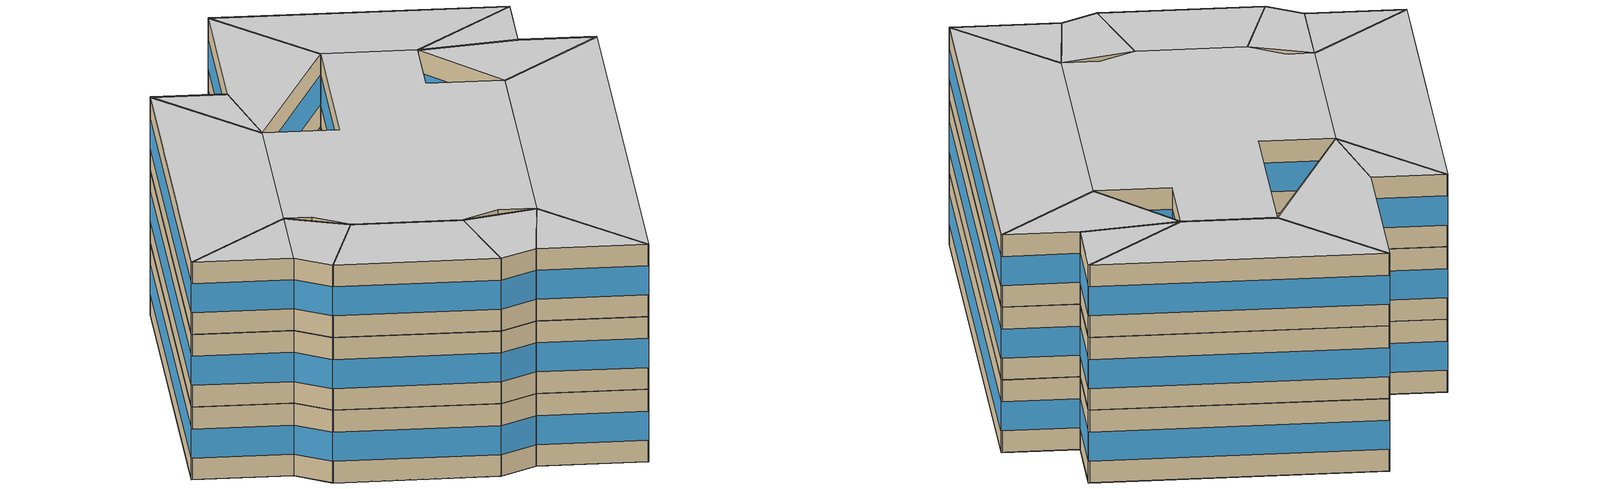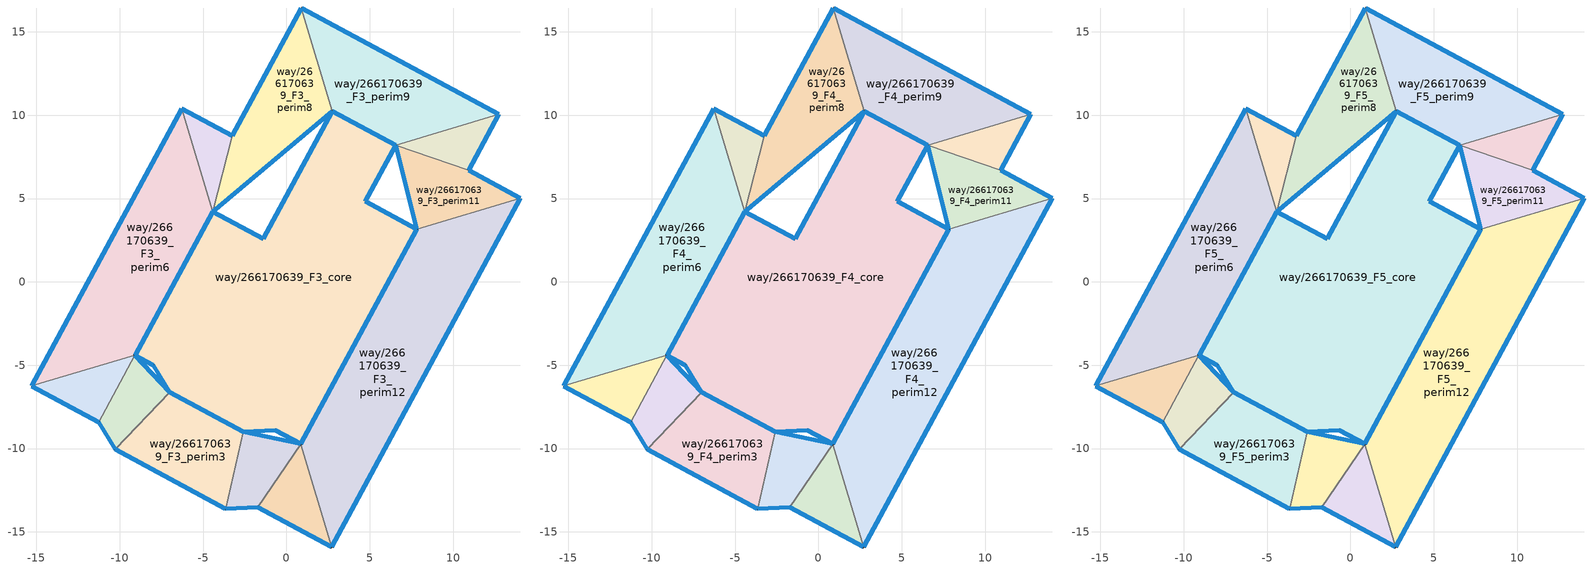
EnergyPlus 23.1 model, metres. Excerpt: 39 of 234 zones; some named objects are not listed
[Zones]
way/266170639_F3_perim1
 floor to way/266170639_F2_perim1 (Floor_Construction): 2.7,-15.91 0.85,-9.73 -1.73,-13.53 z10.5
 wall outside (Wall_Construction): 2.7,-15.91 -1.73,-13.53 z10.5:14
 wall to way/266170639_F3_perim12 (Wall_Construction): 0.85,-9.73 2.7,-15.91 z10.5:14
 wall to way/266170639_F3_perim2 (Wall_Construction): -1.73,-13.53 0.85,-9.73 z10.5:14
 window (Window_Construction): 2.7,-15.91 -1.73,-13.53 z11.55:12.95
way/266170639_F3_perim2
 floor to way/266170639_F2_perim2 (Floor_Construction): -1.73,-13.53 0.85,-9.73 -2.59,-8.99 -3.66,-13.61 z10.5
 wall outside (Wall_Construction): -1.73,-13.53 -3.66,-13.61 / -2.59,-8.99 0.85,-9.73 z10.5:14
 wall to way/266170639_F3_perim3 (Wall_Construction): -3.66,-13.61 -2.59,-8.99 z10.5:14
 window (Window_Construction): -1.73,-13.53 -3.65,-13.61 / -2.59,-8.99 0.85,-9.73 z11.55:12.95
way/266170639_F3_perim3
 floor to way/266170639_F2_perim3 (Floor_Construction): -3.66,-13.61 -2.59,-8.99 -7,-6.62 -10.27,-10.05 z10.5
 wall outside (Wall_Construction): -3.66,-13.61 -10.27,-10.05 / -7,-6.62 -2.59,-8.99 z10.5:14
 wall to way/266170639_F3_perim4 (Wall_Construction): -10.27,-10.05 -7,-6.62 z10.5:14
 window (Window_Construction): -3.66,-13.6 -10.27,-10.05 / -7,-6.62 -2.6,-8.99 z11.55:12.95
way/266170639_F3_perim4
 floor to way/266170639_F2_perim4 (Floor_Construction): -10.27,-10.05 -7,-6.62 -9.09,-4.4 -11.26,-8.42 z10.5
 wall outside (Wall_Construction): -10.27,-10.05 -11.26,-8.42 / -9.09,-4.4 -7,-6.62 z10.5:14
 wall to way/266170639_F3_perim5 (Wall_Construction): -11.26,-8.42 -9.09,-4.4 z10.5:14
 window (Window_Construction): -10.27,-10.05 -11.25,-8.42 / -9.09,-4.4 -7.01,-6.62 z11.55:12.95
way/266170639_F3_perim5
 floor to way/266170639_F2_perim5 (Floor_Construction): -11.26,-8.42 -9.09,-4.4 -15.29,-6.25 z10.5
 wall outside (Wall_Construction): -11.26,-8.42 -15.29,-6.25 z10.5:14
 wall to way/266170639_F3_perim6 (Wall_Construction): -15.29,-6.25 -9.09,-4.4 z10.5:14
 window (Window_Construction): -11.26,-8.42 -15.29,-6.25 z11.55:12.95
way/266170639_F3_perim6
 floor to way/266170639_F2_perim6 (Floor_Construction): -9.09,-4.4 -4.43,4.21 -6.28,10.39 -15.29,-6.25 z10.5
 wall outside (Wall_Construction): -15.29,-6.25 -6.28,10.39 / -4.43,4.21 -9.09,-4.4 z10.5:14
 wall to way/266170639_F3_perim7 (Wall_Construction): -6.28,10.39 -4.43,4.21 z10.5:14
 window (Window_Construction): -15.29,-6.24 -6.29,10.38 / -4.43,4.2 -9.09,-4.39 z11.55:12.95
way/266170639_F3_perim7
 floor to way/266170639_F2_perim7 (Floor_Construction): -4.43,4.21 -3.25,8.76 -6.28,10.39 z10.5
 wall outside (Wall_Construction): -6.28,10.39 -3.25,8.76 z10.5:14
 wall to way/266170639_F3_perim8 (Wall_Construction): -3.25,8.76 -4.43,4.21 z10.5:14
 window (Window_Construction): -6.28,10.39 -3.25,8.76 z11.55:12.95
way/266170639_F3_perim8
 floor to way/266170639_F2_perim8 (Floor_Construction): 2.75,10.25 0.9,16.43 -3.25,8.76 -4.43,4.21 z10.5
 wall outside (Wall_Construction): -3.25,8.76 0.9,16.43 / 2.75,10.25 -4.43,4.21 z10.5:14
 wall to way/266170639_F3_perim9 (Wall_Construction): 0.9,16.43 2.75,10.25 z10.5:14
 window (Window_Construction): -3.25,8.76 0.9,16.43 / 2.75,10.25 -4.43,4.21 z11.55:12.95
way/266170639_F3_perim9
 floor to way/266170639_F2_perim9 (Floor_Construction): 12.75,10.07 0.9,16.43 2.75,10.25 6.55,8.21 z10.5
 wall outside (Wall_Construction): 0.9,16.43 12.75,10.07 / 6.55,8.21 2.75,10.25 z10.5:14
 wall to way/266170639_F3_perim10 (Wall_Construction): 12.75,10.07 6.55,8.21 z10.5:14
 window (Window_Construction): 0.91,16.43 12.75,10.07 / 6.55,8.21 2.75,10.25 z11.55:12.95
way/266170639_F3_perim10
 floor to way/266170639_F2_perim10 (Floor_Construction): 10.92,6.69 12.75,10.07 6.55,8.21 z10.5
 wall outside (Wall_Construction): 12.75,10.07 10.92,6.69 z10.5:14
 wall to way/266170639_F3_perim11 (Wall_Construction): 10.92,6.69 6.55,8.21 z10.5:14
 window (Window_Construction): 12.75,10.06 10.93,6.69 z11.55:12.95
way/266170639_F3_perim11
 floor to way/266170639_F2_perim11 (Floor_Construction): 14.03,5.03 10.92,6.69 6.55,8.21 7.83,3.16 z10.5
 wall outside (Wall_Construction): 10.92,6.69 14.03,5.03 / 7.83,3.16 6.55,8.21 z10.5:14
 wall to way/266170639_F3_perim12 (Wall_Construction): 14.03,5.03 7.83,3.16 z10.5:14
 window (Window_Construction): 10.93,6.69 14.03,5.03 / 7.83,3.17 6.55,8.21 z11.55:12.95
way/266170639_F3_perim12
 floor to way/266170639_F2_perim12 (Floor_Construction): 2.7,-15.91 14.03,5.03 7.83,3.16 0.85,-9.73 z10.5
 wall outside (Wall_Construction): 14.03,5.03 2.7,-15.91 / 0.85,-9.73 7.83,3.16 z10.5:14
 window (Window_Construction): 14.03,5.02 2.71,-15.9 / 0.85,-9.72 7.83,3.16 z11.55:12.95
way/266170639_F3_core
 floor to way/266170639_F2_core (Floor_Construction): 6.55,8.21 4.72,4.83 7.83,3.16 0.85,-9.73 -0.67,-8.91 -2.59,-8.99 -7,-6.62 -7.98,-4.99 -9.09,-4.4 -4.43,4.21 -1.4,2.57 2.75,10.25 z10.5
 wall outside (Wall_Construction): -9.09,-4.4 -7.98,-4.99 -7,-6.62 -2.59,-8.99 -0.67,-8.91 0.85,-9.73 7.83,3.16 4.72,4.83 6.55,8.21 2.75,10.25 -1.4,2.57 -4.43,4.21 -9.09,-4.4 z10.5:14
 window (Window_Construction): -9.09,-4.4 -7.99,-4.99 / -7.98,-4.99 -7.01,-6.62 / -2.59,-8.99 -0.67,-8.91 / -0.67,-8.91 0.85,-9.73 / 7.83,3.17 4.72,4.83 / 4.72,4.83 6.55,8.21 / -1.4,2.58 -4.43,4.21 / -7,-6.62 -2.6,-8.99 / -4.43,4.2 -9.09,-4.39 / 6.55,8.21 2.75,10.25 / 2.75,10.25 -1.39,2.58 / 0.85,-9.72 7.83,3.16 z11.55:12.95
way/266170639_F4_perim1
 floor to way/266170639_F3_perim1 (Floor_Construction): 2.7,-15.91 0.85,-9.73 -1.73,-13.53 z14
 wall outside (Wall_Construction): 2.7,-15.91 -1.73,-13.53 z14:17.5
 wall to way/266170639_F4_perim12 (Wall_Construction): 0.85,-9.73 2.7,-15.91 z14:17.5
 wall to way/266170639_F4_perim2 (Wall_Construction): -1.73,-13.53 0.85,-9.73 z14:17.5
 window (Window_Construction): 2.7,-15.91 -1.73,-13.53 z15.05:16.45
way/266170639_F4_perim2
 floor to way/266170639_F3_perim2 (Floor_Construction): -1.73,-13.53 0.85,-9.73 -2.59,-8.99 -3.66,-13.61 z14
 wall outside (Wall_Construction): -1.73,-13.53 -3.66,-13.61 / -2.59,-8.99 0.85,-9.73 z14:17.5
 wall to way/266170639_F4_perim3 (Wall_Construction): -3.66,-13.61 -2.59,-8.99 z14:17.5
 window (Window_Construction): -1.73,-13.53 -3.65,-13.61 / -2.59,-8.99 0.85,-9.73 z15.05:16.45
way/266170639_F4_perim3
 floor to way/266170639_F3_perim3 (Floor_Construction): -3.66,-13.61 -2.59,-8.99 -7,-6.62 -10.27,-10.05 z14
 wall outside (Wall_Construction): -3.66,-13.61 -10.27,-10.05 / -7,-6.62 -2.59,-8.99 z14:17.5
 wall to way/266170639_F4_perim4 (Wall_Construction): -10.27,-10.05 -7,-6.62 z14:17.5
 window (Window_Construction): -3.66,-13.6 -10.27,-10.05 / -7,-6.62 -2.6,-8.99 z15.05:16.45
way/266170639_F4_perim4
 floor to way/266170639_F3_perim4 (Floor_Construction): -10.27,-10.05 -7,-6.62 -9.09,-4.4 -11.26,-8.42 z14
 wall outside (Wall_Construction): -10.27,-10.05 -11.26,-8.42 / -9.09,-4.4 -7,-6.62 z14:17.5
 wall to way/266170639_F4_perim5 (Wall_Construction): -11.26,-8.42 -9.09,-4.4 z14:17.5
 window (Window_Construction): -10.27,-10.05 -11.25,-8.42 / -9.09,-4.4 -7.01,-6.62 z15.05:16.45
way/266170639_F4_perim5
 floor to way/266170639_F3_perim5 (Floor_Construction): -11.26,-8.42 -9.09,-4.4 -15.29,-6.25 z14
 wall outside (Wall_Construction): -11.26,-8.42 -15.29,-6.25 z14:17.5
 wall to way/266170639_F4_perim6 (Wall_Construction): -15.29,-6.25 -9.09,-4.4 z14:17.5
 window (Window_Construction): -11.26,-8.42 -15.29,-6.25 z15.05:16.45
way/266170639_F4_perim6
 floor to way/266170639_F3_perim6 (Floor_Construction): -9.09,-4.4 -4.43,4.21 -6.28,10.39 -15.29,-6.25 z14
 wall outside (Wall_Construction): -15.29,-6.25 -6.28,10.39 / -4.43,4.21 -9.09,-4.4 z14:17.5
 wall to way/266170639_F4_perim7 (Wall_Construction): -6.28,10.39 -4.43,4.21 z14:17.5
 window (Window_Construction): -15.29,-6.24 -6.29,10.38 / -4.43,4.2 -9.09,-4.39 z15.05:16.45
way/266170639_F4_perim7
 floor to way/266170639_F3_perim7 (Floor_Construction): -4.43,4.21 -3.25,8.76 -6.28,10.39 z14
 wall outside (Wall_Construction): -6.28,10.39 -3.25,8.76 z14:17.5
 wall to way/266170639_F4_perim8 (Wall_Construction): -3.25,8.76 -4.43,4.21 z14:17.5
 window (Window_Construction): -6.28,10.39 -3.25,8.76 z15.05:16.45
way/266170639_F4_perim8
 floor to way/266170639_F3_perim8 (Floor_Construction): 2.75,10.25 0.9,16.43 -3.25,8.76 -4.43,4.21 z14
 wall outside (Wall_Construction): -3.25,8.76 0.9,16.43 / 2.75,10.25 -4.43,4.21 z14:17.5
 wall to way/266170639_F4_perim9 (Wall_Construction): 0.9,16.43 2.75,10.25 z14:17.5
 window (Window_Construction): -3.25,8.76 0.9,16.43 / 2.75,10.25 -4.43,4.21 z15.05:16.45
way/266170639_F4_perim9
 floor to way/266170639_F3_perim9 (Floor_Construction): 12.75,10.07 0.9,16.43 2.75,10.25 6.55,8.21 z14
 wall outside (Wall_Construction): 0.9,16.43 12.75,10.07 / 6.55,8.21 2.75,10.25 z14:17.5
 wall to way/266170639_F4_perim10 (Wall_Construction): 12.75,10.07 6.55,8.21 z14:17.5
 window (Window_Construction): 0.91,16.43 12.75,10.07 / 6.55,8.21 2.75,10.25 z15.05:16.45
way/266170639_F4_perim10
 floor to way/266170639_F3_perim10 (Floor_Construction): 10.92,6.69 12.75,10.07 6.55,8.21 z14
 wall outside (Wall_Construction): 12.75,10.07 10.92,6.69 z14:17.5
 wall to way/266170639_F4_perim11 (Wall_Construction): 10.92,6.69 6.55,8.21 z14:17.5
 window (Window_Construction): 12.75,10.06 10.93,6.69 z15.05:16.45
way/266170639_F4_perim11
 floor to way/266170639_F3_perim11 (Floor_Construction): 14.03,5.03 10.92,6.69 6.55,8.21 7.83,3.16 z14
 wall outside (Wall_Construction): 10.92,6.69 14.03,5.03 / 7.83,3.16 6.55,8.21 z14:17.5
 wall to way/266170639_F4_perim12 (Wall_Construction): 14.03,5.03 7.83,3.16 z14:17.5
 window (Window_Construction): 10.93,6.69 14.03,5.03 / 7.83,3.17 6.55,8.21 z15.05:16.45
way/266170639_F4_perim12
 floor to way/266170639_F3_perim12 (Floor_Construction): 2.7,-15.91 14.03,5.03 7.83,3.16 0.85,-9.73 z14
 wall outside (Wall_Construction): 14.03,5.03 2.7,-15.91 / 0.85,-9.73 7.83,3.16 z14:17.5
 window (Window_Construction): 14.03,5.02 2.71,-15.9 / 0.85,-9.72 7.83,3.16 z15.05:16.45
way/266170639_F4_core
 floor to way/266170639_F3_core (Floor_Construction): 6.55,8.21 4.72,4.83 7.83,3.16 0.85,-9.73 -0.67,-8.91 -2.59,-8.99 -7,-6.62 -7.98,-4.99 -9.09,-4.4 -4.43,4.21 -1.4,2.57 2.75,10.25 z14
 wall outside (Wall_Construction): -9.09,-4.4 -7.98,-4.99 -7,-6.62 -2.59,-8.99 -0.67,-8.91 0.85,-9.73 7.83,3.16 4.72,4.83 6.55,8.21 2.75,10.25 -1.4,2.57 -4.43,4.21 -9.09,-4.4 z14:17.5
 window (Window_Construction): -9.09,-4.4 -7.99,-4.99 / -7.98,-4.99 -7.01,-6.62 / -2.59,-8.99 -0.67,-8.91 / -0.67,-8.91 0.85,-9.73 / 7.83,3.17 4.72,4.83 / 4.72,4.83 6.55,8.21 / -1.4,2.58 -4.43,4.21 / -7,-6.62 -2.6,-8.99 / -4.43,4.2 -9.09,-4.39 / 6.55,8.21 2.75,10.25 / 2.75,10.25 -1.39,2.58 / 0.85,-9.72 7.83,3.16 z15.05:16.45
way/266170639_F5_perim1
 floor to way/266170639_F4_perim1 (Floor_Construction): 2.7,-15.91 0.85,-9.73 -1.73,-13.53 z17.5
 wall outside (Wall_Construction): 2.7,-15.91 -1.73,-13.53 z17.5:21
 wall to way/266170639_F5_perim12 (Wall_Construction): 0.85,-9.73 2.7,-15.91 z17.5:21
 wall to way/266170639_F5_perim2 (Wall_Construction): -1.73,-13.53 0.85,-9.73 z17.5:21
 window (Window_Construction): 2.7,-15.91 -1.73,-13.53 z18.55:19.95
 ceiling to way/266170639_F6_perim1 (Floor_Construction): 0.85,-9.73 2.7,-15.91 -1.73,-13.53 z21
way/266170639_F5_perim2
 floor to way/266170639_F4_perim2 (Floor_Construction): -1.73,-13.53 0.85,-9.73 -2.59,-8.99 -3.66,-13.61 z17.5
 wall outside (Wall_Construction): -1.73,-13.53 -3.66,-13.61 / -2.59,-8.99 0.85,-9.73 z17.5:21
 wall to way/266170639_F5_perim3 (Wall_Construction): -3.66,-13.61 -2.59,-8.99 z17.5:21
 window (Window_Construction): -1.73,-13.53 -3.65,-13.61 / -2.59,-8.99 0.85,-9.73 z18.55:19.95
 ceiling to way/266170639_F6_perim2 (Floor_Construction): 0.85,-9.73 -1.73,-13.53 -3.66,-13.61 -2.59,-8.99 z21
way/266170639_F5_perim3
 floor to way/266170639_F4_perim3 (Floor_Construction): -3.66,-13.61 -2.59,-8.99 -7,-6.62 -10.27,-10.05 z17.5
 wall outside (Wall_Construction): -3.66,-13.61 -10.27,-10.05 / -7,-6.62 -2.59,-8.99 z17.5:21
 wall to way/266170639_F5_perim4 (Wall_Construction): -10.27,-10.05 -7,-6.62 z17.5:21
 window (Window_Construction): -3.66,-13.6 -10.27,-10.05 / -7,-6.62 -2.6,-8.99 z18.55:19.95
 ceiling to way/266170639_F6_perim3 (Floor_Construction): -2.59,-8.99 -3.66,-13.61 -10.27,-10.05 -7,-6.62 z21
way/266170639_F5_perim4
 floor to way/266170639_F4_perim4 (Floor_Construction): -10.27,-10.05 -7,-6.62 -9.09,-4.4 -11.26,-8.42 z17.5
 wall outside (Wall_Construction): -10.27,-10.05 -11.26,-8.42 / -9.09,-4.4 -7,-6.62 z17.5:21
 wall to way/266170639_F5_perim5 (Wall_Construction): -11.26,-8.42 -9.09,-4.4 z17.5:21
 window (Window_Construction): -10.27,-10.05 -11.25,-8.42 / -9.09,-4.4 -7.01,-6.62 z18.55:19.95
 ceiling to way/266170639_F6_perim4 (Floor_Construction): -9.09,-4.4 -7,-6.62 -10.27,-10.05 -11.26,-8.42 z21
way/266170639_F5_perim5
 floor to way/266170639_F4_perim5 (Floor_Construction): -11.26,-8.42 -9.09,-4.4 -15.29,-6.25 z17.5
 wall outside (Wall_Construction): -11.26,-8.42 -15.29,-6.25 z17.5:21
 wall to way/266170639_F5_perim6 (Wall_Construction): -15.29,-6.25 -9.09,-4.4 z17.5:21
 window (Window_Construction): -11.26,-8.42 -15.29,-6.25 z18.55:19.95
 ceiling to way/266170639_F6_perim5 (Floor_Construction): -9.09,-4.4 -11.26,-8.42 -15.29,-6.25 z21
way/266170639_F5_perim6
 floor to way/266170639_F4_perim6 (Floor_Construction): -9.09,-4.4 -4.43,4.21 -6.28,10.39 -15.29,-6.25 z17.5
 wall outside (Wall_Construction): -15.29,-6.25 -6.28,10.39 / -4.43,4.21 -9.09,-4.4 z17.5:21
 wall to way/266170639_F5_perim7 (Wall_Construction): -6.28,10.39 -4.43,4.21 z17.5:21
 window (Window_Construction): -15.29,-6.24 -6.29,10.38 / -4.43,4.2 -9.09,-4.39 z18.55:19.95
 ceiling to way/266170639_F6_perim6 (Floor_Construction): -6.28,10.39 -4.43,4.21 -9.09,-4.4 -15.29,-6.25 z21
way/266170639_F5_perim7
 floor to way/266170639_F4_perim7 (Floor_Construction): -4.43,4.21 -3.25,8.76 -6.28,10.39 z17.5
 wall outside (Wall_Construction): -6.28,10.39 -3.25,8.76 z17.5:21
 wall to way/266170639_F5_perim8 (Wall_Construction): -3.25,8.76 -4.43,4.21 z17.5:21
 window (Window_Construction): -6.28,10.39 -3.25,8.76 z18.55:19.95
 ceiling to way/266170639_F6_perim7 (Floor_Construction): -3.25,8.76 -4.43,4.21 -6.28,10.39 z21
way/266170639_F5_perim8
 floor to way/266170639_F4_perim8 (Floor_Construction): 2.75,10.25 0.9,16.43 -3.25,8.76 -4.43,4.21 z17.5
 wall outside (Wall_Construction): -3.25,8.76 0.9,16.43 / 2.75,10.25 -4.43,4.21 z17.5:21
 wall to way/266170639_F5_perim9 (Wall_Construction): 0.9,16.43 2.75,10.25 z17.5:21
 window (Window_Construction): -3.25,8.76 0.9,16.43 / 2.75,10.25 -4.43,4.21 z18.55:19.95
 ceiling to way/266170639_F6_perim8 (Floor_Construction): 0.9,16.43 2.75,10.25 -4.43,4.21 -3.25,8.76 z21
way/266170639_F5_perim9
 floor to way/266170639_F4_perim9 (Floor_Construction): 12.75,10.07 0.9,16.43 2.75,10.25 6.55,8.21 z17.5
 wall outside (Wall_Construction): 0.9,16.43 12.75,10.07 / 6.55,8.21 2.75,10.25 z17.5:21
 wall to way/266170639_F5_perim10 (Wall_Construction): 12.75,10.07 6.55,8.21 z17.5:21
 window (Window_Construction): 0.91,16.43 12.75,10.07 / 6.55,8.21 2.75,10.25 z18.55:19.95
 ceiling to way/266170639_F6_perim9 (Floor_Construction): 12.75,10.07 6.55,8.21 2.75,10.25 0.9,16.43 z21
way/266170639_F5_perim10
 floor to way/266170639_F4_perim10 (Floor_Construction): 10.92,6.69 12.75,10.07 6.55,8.21 z17.5
 wall outside (Wall_Construction): 12.75,10.07 10.92,6.69 z17.5:21
 wall to way/266170639_F5_perim11 (Wall_Construction): 10.92,6.69 6.55,8.21 z17.5:21
 window (Window_Construction): 12.75,10.06 10.93,6.69 z18.55:19.95
 ceiling to way/266170639_F6_perim10 (Floor_Construction): 12.75,10.07 10.92,6.69 6.55,8.21 z21
way/266170639_F5_perim11
 floor to way/266170639_F4_perim11 (Floor_Construction): 14.03,5.03 10.92,6.69 6.55,8.21 7.83,3.16 z17.5
 wall outside (Wall_Construction): 10.92,6.69 14.03,5.03 / 7.83,3.16 6.55,8.21 z17.5:21
 wall to way/266170639_F5_perim12 (Wall_Construction): 14.03,5.03 7.83,3.16 z17.5:21
 window (Window_Construction): 10.93,6.69 14.03,5.03 / 7.83,3.17 6.55,8.21 z18.55:19.95
 ceiling to way/266170639_F6_perim11 (Floor_Construction): 14.03,5.03 7.83,3.16 6.55,8.21 10.92,6.69 z21
way/266170639_F5_perim12
 floor to way/266170639_F4_perim12 (Floor_Construction): 2.7,-15.91 14.03,5.03 7.83,3.16 0.85,-9.73 z17.5
 wall outside (Wall_Construction): 14.03,5.03 2.7,-15.91 / 0.85,-9.73 7.83,3.16 z17.5:21
 window (Window_Construction): 14.03,5.02 2.71,-15.9 / 0.85,-9.72 7.83,3.16 z18.55:19.95
 ceiling to way/266170639_F6_perim12 (Floor_Construction): 14.03,5.03 2.7,-15.91 0.85,-9.73 7.83,3.16 z21
way/266170639_F5_core
 floor to way/266170639_F4_core (Floor_Construction): 6.55,8.21 4.72,4.83 7.83,3.16 0.85,-9.73 -0.67,-8.91 -2.59,-8.99 -7,-6.62 -7.98,-4.99 -9.09,-4.4 -4.43,4.21 -1.4,2.57 2.75,10.25 z17.5
 wall outside (Wall_Construction): -9.09,-4.4 -7.98,-4.99 -7,-6.62 -2.59,-8.99 -0.67,-8.91 0.85,-9.73 7.83,3.16 4.72,4.83 6.55,8.21 2.75,10.25 -1.4,2.57 -4.43,4.21 -9.09,-4.4 z17.5:21
 window (Window_Construction): -9.09,-4.4 -7.99,-4.99 / -7.98,-4.99 -7.01,-6.62 / -2.59,-8.99 -0.67,-8.91 / -0.67,-8.91 0.85,-9.73 / 7.83,3.17 4.72,4.83 / 4.72,4.83 6.55,8.21 / -1.4,2.58 -4.43,4.21 / -7,-6.62 -2.6,-8.99 / -4.43,4.2 -9.09,-4.39 / 6.55,8.21 2.75,10.25 / 2.75,10.25 -1.39,2.58 / 0.85,-9.72 7.83,3.16 z18.55:19.95
 ceiling to way/266170639_F6_core (Floor_Construction): 0.85,-9.73 7.83,3.16 4.72,4.83 6.55,8.21 2.75,10.25 -1.4,2.57 -4.43,4.21 -9.09,-4.4 -7.98,-4.99 -7,-6.62 -2.59,-8.99 -0.67,-8.91 z21
[Building]
OpenUBEM_Building: North Axis=0; Terrain=City; Solar Distribution=FullExterior
[Site:Location]
New.York-Central.Park.Obs-Belvedere.Castle: Latitude=40.77889; Longitude=-73.9692; Time Zone=-5; Elevation=48
[SizingPeriod:WeatherFileDays]
AnnualSizingPeriod: Begin Month=1; Begin Day of Month=1; End Month=12; End Day of Month=31; Day of Week for Start Day=Monday; Use Weather File Daylight Saving Period=No; Use Weather File Rain and Snow Indicators=No
[SITE:WATERMAINSTEMPERATURE]
Calculation Method=CorrelationFromWeatherFile
[MATERIAL:NOMASS] Roughness=MediumRough; Thermal Absorptance=0.9; Solar Absorptance=0.7; Visible Absorptance=0.7
Name | Thermal Resistance
Wall_Assembly | 1.73913
Floor_Assembly | 1.94932
[WINDOWMATERIAL:SIMPLEGLAZINGSYSTEM]
Window_Material: UFactor=3.236; Solar Heat Gain Coefficient=0.36; Visible Transmittance=0.6
[CONSTRUCTION]
Wall_Construction: Wall_Assembly
Floor_Construction: Floor_Assembly
Window_Construction: Window_Material
[ZONE] Type=1; Multiplier=1; Ceiling Height=autocalculate; Volume=autocalculate; Floor Area=autocalculate; Part of Total Floor Area=Yes
way/266170639_F3_perim1; way/266170639_F4_perim1; way/266170639_F5_perim1; way/266170639_F3_perim2; way/266170639_F4_perim2; way/266170639_F5_perim2; way/266170639_F3_perim3; way/266170639_F4_perim3; way/266170639_F5_perim3; way/266170639_F3_perim4; way/266170639_F4_perim4; way/266170639_F5_perim4; way/266170639_F3_perim5; way/266170639_F4_perim5; way/266170639_F5_perim5; way/266170639_F3_perim6; way/266170639_F4_perim6; way/266170639_F5_perim6; way/266170639_F3_perim7; way/266170639_F4_perim7; way/266170639_F5_perim7; way/266170639_F3_perim8; way/266170639_F4_perim8; way/266170639_F5_perim8; way/266170639_F3_perim9; way/266170639_F4_perim9; way/266170639_F5_perim9; way/266170639_F3_perim10; way/266170639_F4_perim10; way/266170639_F5_perim10; way/266170639_F3_perim11; way/266170639_F4_perim11; way/266170639_F5_perim11; way/266170639_F3_perim12; way/266170639_F4_perim12; way/266170639_F5_perim12; way/266170639_F3_core; way/266170639_F4_core; way/266170639_F5_core
[PEOPLE] Number of People Schedule=Occupancy_Schedule_MediumOffice; Number of People Calculation Method=People/Area; People per Floor Area=0.0538213; Fraction Radiant=0.3; Sensible Heat Fraction=autocalculate; Activity Level Schedule=Activity_Level; Carbon Dioxide Generation Rate=3.82e-08; Enable ASHRAE 55 Comfort Warnings=No; Mean Radiant Temperature Calculation Type=ZoneAveraged; Clothing Insulation Calculation Method=ClothingInsulationSchedule; Cold Stress Temperature Threshold=15.56; Heat Stress Temperature Threshold=30
Name | Zone or ZoneList or Space or SpaceList
People_way/266170639_F3_core | way/266170639_F3_core
People_way/266170639_F4_core | way/266170639_F4_core
People_way/266170639_F5_core | way/266170639_F5_core
People_way/266170639_F3_perim1 | way/266170639_F3_perim1
People_way/266170639_F4_perim1 | way/266170639_F4_perim1
People_way/266170639_F5_perim1 | way/266170639_F5_perim1
People_way/266170639_F3_perim2 | way/266170639_F3_perim2
People_way/266170639_F4_perim2 | way/266170639_F4_perim2
People_way/266170639_F5_perim2 | way/266170639_F5_perim2
People_way/266170639_F3_perim3 | way/266170639_F3_perim3
People_way/266170639_F4_perim3 | way/266170639_F4_perim3
People_way/266170639_F5_perim3 | way/266170639_F5_perim3
People_way/266170639_F3_perim4 | way/266170639_F3_perim4
People_way/266170639_F4_perim4 | way/266170639_F4_perim4
People_way/266170639_F5_perim4 | way/266170639_F5_perim4
People_way/266170639_F3_perim5 | way/266170639_F3_perim5
People_way/266170639_F4_perim5 | way/266170639_F4_perim5
People_way/266170639_F5_perim5 | way/266170639_F5_perim5
People_way/266170639_F3_perim6 | way/266170639_F3_perim6
People_way/266170639_F4_perim6 | way/266170639_F4_perim6
People_way/266170639_F5_perim6 | way/266170639_F5_perim6
People_way/266170639_F3_perim7 | way/266170639_F3_perim7
People_way/266170639_F4_perim7 | way/266170639_F4_perim7
People_way/266170639_F5_perim7 | way/266170639_F5_perim7
People_way/266170639_F3_perim8 | way/266170639_F3_perim8
People_way/266170639_F4_perim8 | way/266170639_F4_perim8
People_way/266170639_F5_perim8 | way/266170639_F5_perim8
People_way/266170639_F3_perim9 | way/266170639_F3_perim9
People_way/266170639_F4_perim9 | way/266170639_F4_perim9
People_way/266170639_F5_perim9 | way/266170639_F5_perim9
People_way/266170639_F3_perim10 | way/266170639_F3_perim10
People_way/266170639_F4_perim10 | way/266170639_F4_perim10
People_way/266170639_F5_perim10 | way/266170639_F5_perim10
People_way/266170639_F3_perim11 | way/266170639_F3_perim11
People_way/266170639_F4_perim11 | way/266170639_F4_perim11
People_way/266170639_F5_perim11 | way/266170639_F5_perim11
People_way/266170639_F3_perim12 | way/266170639_F3_perim12
People_way/266170639_F4_perim12 | way/266170639_F4_perim12
People_way/266170639_F5_perim12 | way/266170639_F5_perim12
[LIGHTS] Schedule=Lighting_Schedule_MediumOffice; Design Level Calculation Method=Watts/Area; Watts per Zone Floor Area=10.76; Return Air Fraction=0; Fraction Radiant=0.42; Fraction Visible=0; Fraction Replaceable=1; EndUse Subcategory=General; Return Air Fraction Calculated from Plenum Temperature=No; Return Air Fraction Function of Plenum Temperature Coefficient 1=0; Return Air Fraction Function of Plenum Temperature Coefficient 2=0
Name | Zone or ZoneList or Space or SpaceList
Lights_way/266170639_F3_core | way/266170639_F3_core
Lights_way/266170639_F4_core | way/266170639_F4_core
Lights_way/266170639_F5_core | way/266170639_F5_core
Lights_way/266170639_F3_perim1 | way/266170639_F3_perim1
Lights_way/266170639_F4_perim1 | way/266170639_F4_perim1
Lights_way/266170639_F5_perim1 | way/266170639_F5_perim1
Lights_way/266170639_F3_perim2 | way/266170639_F3_perim2
Lights_way/266170639_F4_perim2 | way/266170639_F4_perim2
Lights_way/266170639_F5_perim2 | way/266170639_F5_perim2
Lights_way/266170639_F3_perim3 | way/266170639_F3_perim3
Lights_way/266170639_F4_perim3 | way/266170639_F4_perim3
Lights_way/266170639_F5_perim3 | way/266170639_F5_perim3
Lights_way/266170639_F3_perim4 | way/266170639_F3_perim4
Lights_way/266170639_F4_perim4 | way/266170639_F4_perim4
Lights_way/266170639_F5_perim4 | way/266170639_F5_perim4
Lights_way/266170639_F3_perim5 | way/266170639_F3_perim5
Lights_way/266170639_F4_perim5 | way/266170639_F4_perim5
Lights_way/266170639_F5_perim5 | way/266170639_F5_perim5
Lights_way/266170639_F3_perim6 | way/266170639_F3_perim6
Lights_way/266170639_F4_perim6 | way/266170639_F4_perim6
Lights_way/266170639_F5_perim6 | way/266170639_F5_perim6
Lights_way/266170639_F3_perim7 | way/266170639_F3_perim7
Lights_way/266170639_F4_perim7 | way/266170639_F4_perim7
Lights_way/266170639_F5_perim7 | way/266170639_F5_perim7
Lights_way/266170639_F3_perim8 | way/266170639_F3_perim8
Lights_way/266170639_F4_perim8 | way/266170639_F4_perim8
Lights_way/266170639_F5_perim8 | way/266170639_F5_perim8
Lights_way/266170639_F3_perim9 | way/266170639_F3_perim9
Lights_way/266170639_F4_perim9 | way/266170639_F4_perim9
Lights_way/266170639_F5_perim9 | way/266170639_F5_perim9
Lights_way/266170639_F3_perim10 | way/266170639_F3_perim10
Lights_way/266170639_F4_perim10 | way/266170639_F4_perim10
Lights_way/266170639_F5_perim10 | way/266170639_F5_perim10
Lights_way/266170639_F3_perim11 | way/266170639_F3_perim11
Lights_way/266170639_F4_perim11 | way/266170639_F4_perim11
Lights_way/266170639_F5_perim11 | way/266170639_F5_perim11
Lights_way/266170639_F3_perim12 | way/266170639_F3_perim12
Lights_way/266170639_F4_perim12 | way/266170639_F4_perim12
Lights_way/266170639_F5_perim12 | way/266170639_F5_perim12
[ELECTRICEQUIPMENT] Schedule=Equipment_Schedule_MediumOffice; Design Level Calculation Method=Watts/Area; Watts per Zone Floor Area=10.76; Fraction Latent=0; Fraction Radiant=0.5; Fraction Lost=0; EndUse Subcategory=General
Name | Zone or ZoneList or Space or SpaceList
Equipment_way/266170639_F3_core | way/266170639_F3_core
Equipment_way/266170639_F4_core | way/266170639_F4_core
Equipment_way/266170639_F5_core | way/266170639_F5_core
Equipment_way/266170639_F3_perim1 | way/266170639_F3_perim1
Equipment_way/266170639_F4_perim1 | way/266170639_F4_perim1
Equipment_way/266170639_F5_perim1 | way/266170639_F5_perim1
Equipment_way/266170639_F3_perim2 | way/266170639_F3_perim2
Equipment_way/266170639_F4_perim2 | way/266170639_F4_perim2
Equipment_way/266170639_F5_perim2 | way/266170639_F5_perim2
Equipment_way/266170639_F3_perim3 | way/266170639_F3_perim3
Equipment_way/266170639_F4_perim3 | way/266170639_F4_perim3
Equipment_way/266170639_F5_perim3 | way/266170639_F5_perim3
Equipment_way/266170639_F3_perim4 | way/266170639_F3_perim4
Equipment_way/266170639_F4_perim4 | way/266170639_F4_perim4
Equipment_way/266170639_F5_perim4 | way/266170639_F5_perim4
Equipment_way/266170639_F3_perim5 | way/266170639_F3_perim5
Equipment_way/266170639_F4_perim5 | way/266170639_F4_perim5
Equipment_way/266170639_F5_perim5 | way/266170639_F5_perim5
Equipment_way/266170639_F3_perim6 | way/266170639_F3_perim6
Equipment_way/266170639_F4_perim6 | way/266170639_F4_perim6
Equipment_way/266170639_F5_perim6 | way/266170639_F5_perim6
Equipment_way/266170639_F3_perim7 | way/266170639_F3_perim7
Equipment_way/266170639_F4_perim7 | way/266170639_F4_perim7
Equipment_way/266170639_F5_perim7 | way/266170639_F5_perim7
Equipment_way/266170639_F3_perim8 | way/266170639_F3_perim8
Equipment_way/266170639_F4_perim8 | way/266170639_F4_perim8
Equipment_way/266170639_F5_perim8 | way/266170639_F5_perim8
Equipment_way/266170639_F3_perim9 | way/266170639_F3_perim9
Equipment_way/266170639_F4_perim9 | way/266170639_F4_perim9
Equipment_way/266170639_F5_perim9 | way/266170639_F5_perim9
Equipment_way/266170639_F3_perim10 | way/266170639_F3_perim10
Equipment_way/266170639_F4_perim10 | way/266170639_F4_perim10
Equipment_way/266170639_F5_perim10 | way/266170639_F5_perim10
Equipment_way/266170639_F3_perim11 | way/266170639_F3_perim11
Equipment_way/266170639_F4_perim11 | way/266170639_F4_perim11
Equipment_way/266170639_F5_perim11 | way/266170639_F5_perim11
Equipment_way/266170639_F3_perim12 | way/266170639_F3_perim12
Equipment_way/266170639_F4_perim12 | way/266170639_F4_perim12
Equipment_way/266170639_F5_perim12 | way/266170639_F5_perim12
[ZONEINFILTRATION:DESIGNFLOWRATE] Schedule=Infiltration_Schedule_MediumOffice; Design Flow Rate Calculation Method=Flow/ExteriorWallArea; Flow Rate per Exterior Surface Area=0.000285; Constant Term Coefficient=1; Temperature Term Coefficient=0; Velocity Term Coefficient=0; Velocity Squared Term Coefficient=0
Name | Zone or ZoneList or Space or SpaceList
Infiltration_way/266170639_F3_core | way/266170639_F3_core
Infiltration_way/266170639_F4_core | way/266170639_F4_core
Infiltration_way/266170639_F5_core | way/266170639_F5_core
Infiltration_way/266170639_F3_perim1 | way/266170639_F3_perim1
Infiltration_way/266170639_F4_perim1 | way/266170639_F4_perim1
Infiltration_way/266170639_F5_perim1 | way/266170639_F5_perim1
Infiltration_way/266170639_F3_perim2 | way/266170639_F3_perim2
Infiltration_way/266170639_F4_perim2 | way/266170639_F4_perim2
Infiltration_way/266170639_F5_perim2 | way/266170639_F5_perim2
Infiltration_way/266170639_F3_perim3 | way/266170639_F3_perim3
Infiltration_way/266170639_F4_perim3 | way/266170639_F4_perim3
Infiltration_way/266170639_F5_perim3 | way/266170639_F5_perim3
Infiltration_way/266170639_F3_perim4 | way/266170639_F3_perim4
Infiltration_way/266170639_F4_perim4 | way/266170639_F4_perim4
Infiltration_way/266170639_F5_perim4 | way/266170639_F5_perim4
Infiltration_way/266170639_F3_perim5 | way/266170639_F3_perim5
Infiltration_way/266170639_F4_perim5 | way/266170639_F4_perim5
Infiltration_way/266170639_F5_perim5 | way/266170639_F5_perim5
Infiltration_way/266170639_F3_perim6 | way/266170639_F3_perim6
Infiltration_way/266170639_F4_perim6 | way/266170639_F4_perim6
Infiltration_way/266170639_F5_perim6 | way/266170639_F5_perim6
Infiltration_way/266170639_F3_perim7 | way/266170639_F3_perim7
Infiltration_way/266170639_F4_perim7 | way/266170639_F4_perim7
Infiltration_way/266170639_F5_perim7 | way/266170639_F5_perim7
Infiltration_way/266170639_F3_perim8 | way/266170639_F3_perim8
Infiltration_way/266170639_F4_perim8 | way/266170639_F4_perim8
Infiltration_way/266170639_F5_perim8 | way/266170639_F5_perim8
Infiltration_way/266170639_F3_perim9 | way/266170639_F3_perim9
Infiltration_way/266170639_F4_perim9 | way/266170639_F4_perim9
Infiltration_way/266170639_F5_perim9 | way/266170639_F5_perim9
Infiltration_way/266170639_F3_perim10 | way/266170639_F3_perim10
Infiltration_way/266170639_F4_perim10 | way/266170639_F4_perim10
Infiltration_way/266170639_F5_perim10 | way/266170639_F5_perim10
Infiltration_way/266170639_F3_perim11 | way/266170639_F3_perim11
Infiltration_way/266170639_F4_perim11 | way/266170639_F4_perim11
Infiltration_way/266170639_F5_perim11 | way/266170639_F5_perim11
Infiltration_way/266170639_F3_perim12 | way/266170639_F3_perim12
Infiltration_way/266170639_F4_perim12 | way/266170639_F4_perim12
Infiltration_way/266170639_F5_perim12 | way/266170639_F5_perim12
[HVACTEMPLATE:ZONE:VAV] Template VAV System=way/266170639_PVAV_Sys; Supply Air Maximum Flow Rate=autosize; Zone Minimum Air Flow Input Method=Constant; Constant Minimum Air Flow Fraction=0.3; Outdoor Air Method=Flow/Person; Outdoor Air Flow Rate per Person=0.01; Outdoor Air Flow Rate per Zone Floor Area=0; Outdoor Air Flow Rate per Zone=0; Reheat Coil Type=Electric; Damper Heating Action=Reverse; Baseboard Heating Type=None; Baseboard Heating Capacity=autosize; Zone Cooling Design Supply Air Temperature Input Method=SystemSupplyAirTemperature; Zone Cooling Design Supply Air Temperature=12.8; Zone Cooling Design Supply Air Temperature Difference=11.11; Zone Heating Design Supply Air Temperature Input Method=SupplyAirTemperature; Zone Heating Design Supply Air Temperature=50; Zone Heating Design Supply Air Temperature Difference=30
Name | Template Thermostat
way/266170639_F3_core | way/266170639_F3_core_Thermostat
way/266170639_F4_core | way/266170639_F4_core_Thermostat
way/266170639_F5_core | way/266170639_F5_core_Thermostat
way/266170639_F3_perim1 | way/266170639_F3_perim1_Thermostat
way/266170639_F4_perim1 | way/266170639_F4_perim1_Thermostat
way/266170639_F5_perim1 | way/266170639_F5_perim1_Thermostat
way/266170639_F3_perim2 | way/266170639_F3_perim2_Thermostat
way/266170639_F4_perim2 | way/266170639_F4_perim2_Thermostat
way/266170639_F5_perim2 | way/266170639_F5_perim2_Thermostat
way/266170639_F3_perim3 | way/266170639_F3_perim3_Thermostat
way/266170639_F4_perim3 | way/266170639_F4_perim3_Thermostat
way/266170639_F5_perim3 | way/266170639_F5_perim3_Thermostat
way/266170639_F3_perim4 | way/266170639_F3_perim4_Thermostat
way/266170639_F4_perim4 | way/266170639_F4_perim4_Thermostat
way/266170639_F5_perim4 | way/266170639_F5_perim4_Thermostat
way/266170639_F3_perim5 | way/266170639_F3_perim5_Thermostat
way/266170639_F4_perim5 | way/266170639_F4_perim5_Thermostat
way/266170639_F5_perim5 | way/266170639_F5_perim5_Thermostat
way/266170639_F3_perim6 | way/266170639_F3_perim6_Thermostat
way/266170639_F4_perim6 | way/266170639_F4_perim6_Thermostat
way/266170639_F5_perim6 | way/266170639_F5_perim6_Thermostat
way/266170639_F3_perim7 | way/266170639_F3_perim7_Thermostat
way/266170639_F4_perim7 | way/266170639_F4_perim7_Thermostat
way/266170639_F5_perim7 | way/266170639_F5_perim7_Thermostat
way/266170639_F3_perim8 | way/266170639_F3_perim8_Thermostat
way/266170639_F4_perim8 | way/266170639_F4_perim8_Thermostat
way/266170639_F5_perim8 | way/266170639_F5_perim8_Thermostat
way/266170639_F3_perim9 | way/266170639_F3_perim9_Thermostat
way/266170639_F4_perim9 | way/266170639_F4_perim9_Thermostat
way/266170639_F5_perim9 | way/266170639_F5_perim9_Thermostat
way/266170639_F3_perim10 | way/266170639_F3_perim10_Thermostat
way/266170639_F4_perim10 | way/266170639_F4_perim10_Thermostat
way/266170639_F5_perim10 | way/266170639_F5_perim10_Thermostat
way/266170639_F3_perim11 | way/266170639_F3_perim11_Thermostat
way/266170639_F4_perim11 | way/266170639_F4_perim11_Thermostat
way/266170639_F5_perim11 | way/266170639_F5_perim11_Thermostat
way/266170639_F3_perim12 | way/266170639_F3_perim12_Thermostat
way/266170639_F4_perim12 | way/266170639_F4_perim12_Thermostat
way/266170639_F5_perim12 | way/266170639_F5_perim12_Thermostat
[SCHEDULE:COMPACT]
Occupancy_Schedule_MediumOffice: Through: 12/31, For: Weekdays, Until: 06:00, 0, Until: 07:00, 0.1, Until: 08:00, 0.2, Until: 12:00, 0.95, Until: 13:00, 0.5, Until: 17:00, 0.95, Until: 18:00, 0.3, Until: 22:00, 0.1, Until: 24:00, 0.05, For: Saturday, Until: 06:00, 0, Until: 08:00, 0.1, Until: 12:00, 0.3, Until: 17:00, 0.1, Until: 19:00, 0.05, Until: 24:00, 0, For: AllOtherDays, Until: 06:00, 0, Until: 18:00, 0.05, Until: 24:00, 0
Lighting_Schedule_MediumOffice: Through: 12/31, For: Weekdays, Until: 05:00, 0.04184, Until: 07:00, 0.08368, Until: 08:00, 0.25105, Until: 17:00, 0.75314, Until: 18:00, 0.41841, Until: 20:00, 0.25105, Until: 22:00, 0.16736, Until: 23:00, 0.08368, Until: 24:00, 0.04184, For: Saturday, Until: 06:00, 0.04184, Until: 08:00, 0.08368, Until: 12:00, 0.25105, Until: 17:00, 0.12552, Until: 24:00, 0.04184, For: AllOtherDays, Until: 24:00, 0.04184
Equipment_Schedule_MediumOffice: Through: 12/31, For: Weekdays, Until: 06:00, 0.307674, Until: 08:00, 0.381235, Until: 12:00, 0.857778, Until: 13:00, 0.76247, Until: 17:00, 0.857778, Until: 18:00, 0.476543, Until: 24:00, 0.381235, For: Saturday, Until: 06:00, 0.230755, Until: 08:00, 0.381235, Until: 12:00, 0.476543, Until: 17:00, 0.33358, Until: 19:00, 0.285926, Until: 24:00, 0.230755, For: AllOtherDays, Until: 06:00, 0.230755, Until: 18:00, 0.285926, Until: 24:00, 0.230755
Infiltration_Schedule_MediumOffice: Through: 12/31, For: Weekdays, Until: 06:00, 1, Until: 07:00, 0.25, Until: 08:00, 0.25, Until: 12:00, 0.25, Until: 13:00, 0.25, Until: 17:00, 0.25, Until: 18:00, 0.25, Until: 22:00, 0.25, Until: 24:00, 0.25, For: Saturday, Until: 06:00, 1, Until: 08:00, 0.25, Until: 12:00, 0.25, Until: 17:00, 0.25, Until: 19:00, 0.25, Until: 24:00, 1, For: AllOtherDays, Until: 06:00, 1, Until: 18:00, 0.25, Until: 24:00, 1
[Schedule:Constant]
Activity_Level: Hourly Value=120
